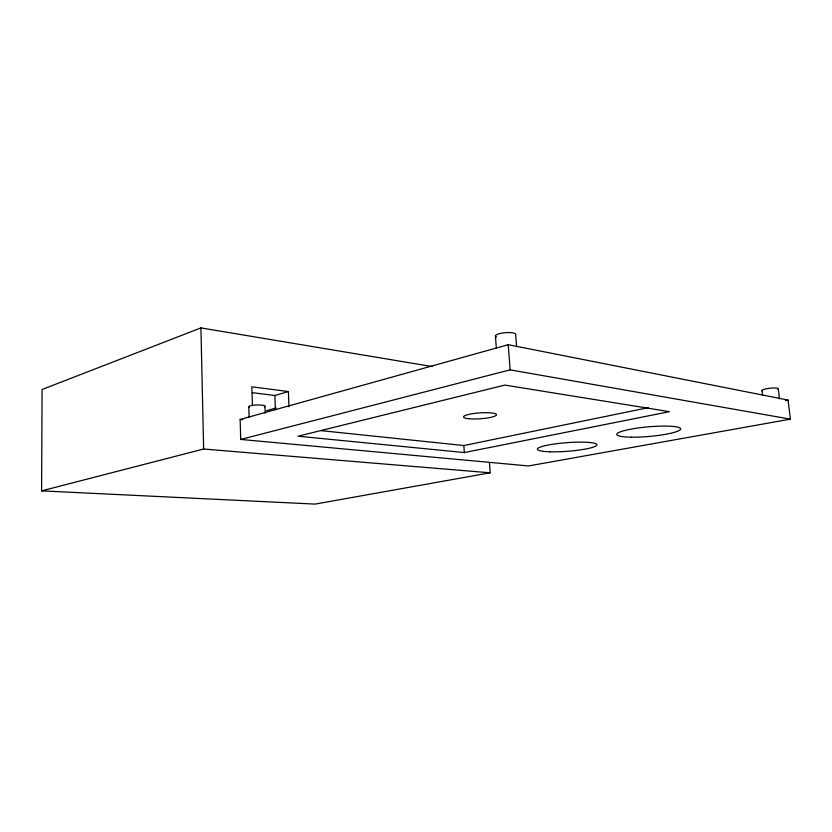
<?xml version="1.0" encoding="UTF-8"?>
<svg xmlns="http://www.w3.org/2000/svg" width="832" height="832" viewBox="0 0 832 832"><rect width="100%" height="100%" fill="white"/><g stroke="black" fill="none" stroke-linecap="round" stroke-linejoin="round"><path stroke-width="1.25" d="M489.434 462.53L490.162 472.805L315.11 504.098L41.6 490.87L42.089 389.49L200.918 327.902L432.162 366.558M252.304 392.652L274.893 395.512L288.382 391.56L288.943 406.796M266.646 410.654L276.203 407.971M240.136 419.463L508.248 344.708L788.07 400.067L790.4 419.141L528.528 465.951L240.718 439.442L240.136 419.463L242.715 419.734M41.6 490.87L203.642 449.02L490.162 472.805M240.718 439.442L510.13 369.855L790.4 419.141M320.902 430.612L463.84 445.536L648.263 407.67M464.308 452.566L669.448 411.663L504.889 385.081L298.033 436.197L464.308 452.566L463.84 445.536M785.522 400.556L788.07 400.067M288.382 391.56L251.846 386.786L252.429 405.725M778.274 388.783L779.501 398.913M762.029 390.458L762.622 395.512M516.61 346.861L515.663 334.578A10.182 2.465 -4.6 0 0 503.641 332.862A10.182 2.465 -4.6 0 0 496.454 336.939M508.248 344.708L510.13 369.855M495.425 335.764L496.319 348.036M274.893 395.512L275.392 409.76M264.94 406.099L265.179 413.254M248.799 406.609L249.122 417.362M200.918 327.902L203.642 449.02M249.402 407.399A8.143 1.581 -1.8 0 1 256.828 404.976A8.143 1.581 -1.8 0 1 264.389 406.931M762.268 390.79A8.174 1.383 -6.3 0 1 770.349 388.201A8.174 1.383 -6.3 0 1 777.93 389.178M631.322 437.185A32.094 4.826 -5 0 0 680.638 429.166A32.094 4.826 -5 0 0 634.171 428.574A32.094 4.826 -5 0 0 631.322 437.185M550.098 451.797A29.817 4.326 -4.3 0 0 596.773 445.162A29.817 4.326 -4.3 0 0 554.601 443.976A29.817 4.326 -4.3 0 0 550.098 451.797M468.79 418.725A16.546 2.933 -3.9 0 0 496.111 415.428A16.546 2.933 -3.9 0 0 475.155 413.338A16.546 2.933 -3.9 0 0 468.79 418.725"/></g></svg>
